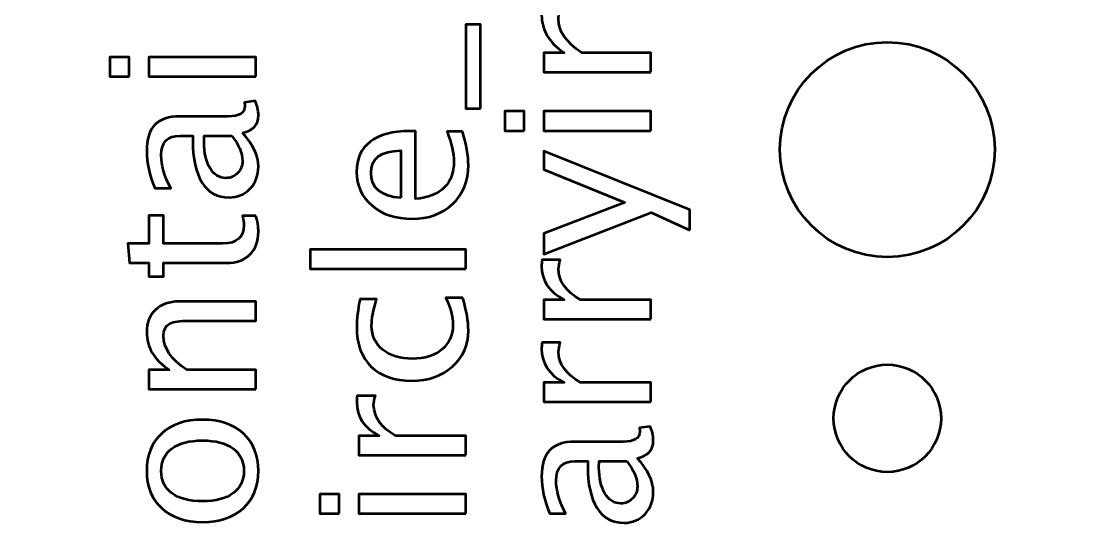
# Model space of a CAD drawing. Header units: centimetres. Extents: x -42.5 to 44.4, y -43.5 to 43.2.
# Drawn here: x -24.17 to -21.207, y -33.319 to -31.892 of the extents above; entities that cross this region are included whole.
import ezdxf

# ---------------------------------------------------------------- set-up
doc = ezdxf.new("R2010")
doc.units = ezdxf.units.CM
doc.header["$MEASUREMENT"] = 0
doc.layers.add('Layer 1', color=7, linetype='Continuous')

msp = doc.modelspace()

# ---------------------------------------------------------------- linework, layer by layer
at = {"layer": 'Layer 1', "lineweight": 53}
for points, knots in [([(-41.95, -42.95), (-41.95, -42.95), (-41.95, -14.05), (-41.95, -14.05), (-41.95, -14.05), (-41.95, -13.77386), (-41.72614, -13.55), (-41.45, -13.55), (-41.45, -13.55), (-41.45, -13.55), (-21.55, -13.55), (-21.55, -13.55), (-21.55, -13.55), (-21.27386, -13.55), (-21.05, -13.77386), (-21.05, -14.05), (-21.05, -14.05), (-21.05, -14.05), (-21.05, -42.95), (-21.05, -42.95), (-21.05, -42.95), (-21.05, -43.22614), (-21.27386, -43.45), (-21.55, -43.45), (-21.55, -43.45), (-21.55, -43.45), (-41.45, -43.45), (-41.45, -43.45), (-41.45, -43.45), (-41.72614, -43.45), (-41.95, -43.22614), (-41.95, -42.95)], [0, 0, 0, 0, 0.1111111, 0.1111111, 0.1111111, 0.1111111, 0.2222222, 0.2222222, 0.2222222, 0.2222222, 0.3333333, 0.3333333, 0.3333333, 0.3333333, 0.4444444, 0.4444444, 0.4444444, 0.4444444, 0.5555556, 0.5555556, 0.5555556, 0.5555556, 0.6666667, 0.6666667, 0.6666667, 0.6666667, 0.7777778, 0.7777778, 0.7777778, 0.7777778, 1, 1, 1, 1]), ([(-22.05, -32.25), (-22.05, -32.41569), (-21.91569, -32.55), (-21.75, -32.55), (-21.75, -32.55), (-21.58431, -32.55), (-21.45, -32.41569), (-21.45, -32.25), (-21.45, -32.25), (-21.45, -32.08431), (-21.58431, -31.95), (-21.75, -31.95), (-21.75, -31.95), (-21.91569, -31.95), (-22.05, -32.08431), (-22.05, -32.25)], [0, 0, 0, 0, 0.2, 0.2, 0.2, 0.2, 0.4, 0.4, 0.4, 0.4, 0.6, 0.6, 0.6, 0.6, 1, 1, 1, 1]), ([(-21.9, -33), (-21.9, -33.08284), (-21.83284, -33.15), (-21.75, -33.15), (-21.75, -33.15), (-21.66716, -33.15), (-21.6, -33.08284), (-21.6, -33), (-21.6, -33), (-21.6, -32.91716), (-21.66716, -32.85), (-21.75, -32.85), (-21.75, -32.85), (-21.83284, -32.85), (-21.9, -32.91716), (-21.9, -33)], [0, 0, 0, 0, 0.2, 0.2, 0.2, 0.2, 0.4, 0.4, 0.4, 0.4, 0.6, 0.6, 0.6, 0.6, 1, 1, 1, 1])]:
    msp.add_open_spline(points, degree=3, knots=knots, dxfattribs=at)
at = {"layer": 'Layer 1', "color": 5, "lineweight": 53}
for points, knots in [([(-22.41048, -32.0341), (-22.41048, -32.0341), (-22.70963, -32.0341), (-22.70963, -32.0341), (-22.70963, -32.0341), (-22.70963, -32.0341), (-22.70963, -31.97992), (-22.70963, -31.97992), (-22.70963, -31.97992), (-22.70963, -31.97992), (-22.6531, -31.97992), (-22.6531, -31.97992), (-22.6531, -31.97992), (-22.69496, -31.95123), (-22.71584, -31.91604), (-22.71584, -31.87446), (-22.71584, -31.87446), (-22.71584, -31.84831), (-22.70766, -31.82752), (-22.69119, -31.81218), (-22.69119, -31.81218), (-22.67483, -31.79685), (-22.65272, -31.78914), (-22.62506, -31.78914), (-22.62506, -31.78914), (-22.62506, -31.78914), (-22.41048, -31.78914), (-22.41048, -31.78914), (-22.41048, -31.78914), (-22.41048, -31.78914), (-22.41048, -31.84332), (-22.41048, -31.84332), (-22.41048, -31.84332), (-22.41048, -31.84332), (-22.60738, -31.84332), (-22.60738, -31.84332), (-22.60738, -31.84332), (-22.62958, -31.84332), (-22.64538, -31.84662), (-22.65479, -31.85311), (-22.65479, -31.85311), (-22.66429, -31.85969), (-22.66899, -31.87051), (-22.66899, -31.88566), (-22.66899, -31.88566), (-22.66899, -31.91896), (-22.64726, -31.95038), (-22.6038, -31.97992), (-22.6038, -31.97992), (-22.6038, -31.97992), (-22.41048, -31.97992), (-22.41048, -31.97992), (-22.41048, -31.97992), (-22.41048, -31.97992), (-22.41048, -32.0341), (-22.41048, -32.0341)], [0, 0, 0, 0, 0.0666667, 0.0666667, 0.0666667, 0.0666667, 0.1333333, 0.1333333, 0.1333333, 0.1333333, 0.2, 0.2, 0.2, 0.2, 0.2666667, 0.2666667, 0.2666667, 0.2666667, 0.3333333, 0.3333333, 0.3333333, 0.3333333, 0.4, 0.4, 0.4, 0.4, 0.4666667, 0.4666667, 0.4666667, 0.4666667, 0.5333333, 0.5333333, 0.5333333, 0.5333333, 0.6, 0.6, 0.6, 0.6, 0.6666667, 0.6666667, 0.6666667, 0.6666667, 0.7333333, 0.7333333, 0.7333333, 0.7333333, 0.8, 0.8, 0.8, 0.8, 0.8666667, 0.8666667, 0.8666667, 0.8666667, 1, 1, 1, 1]), ([(-22.88644, -32.13541), (-22.88644, -32.13541), (-22.92708, -32.13541), (-22.92708, -32.13541), (-22.92708, -32.13541), (-22.92708, -32.13541), (-22.92708, -31.90061), (-22.92708, -31.90061), (-22.92708, -31.90061), (-22.92708, -31.90061), (-22.88644, -31.90061), (-22.88644, -31.90061), (-22.88644, -31.90061), (-22.88644, -31.90061), (-22.88644, -32.13541), (-22.88644, -32.13541)], [0, 0, 0, 0, 0.2, 0.2, 0.2, 0.2, 0.4, 0.4, 0.4, 0.4, 0.6, 0.6, 0.6, 0.6, 1, 1, 1, 1]), ([(-23.86773, -32.04586), (-23.86773, -32.04586), (-23.92192, -32.04586), (-23.92192, -32.04586), (-23.92192, -32.04586), (-23.92192, -32.04586), (-23.92192, -31.99168), (-23.92192, -31.99168), (-23.92192, -31.99168), (-23.92192, -31.99168), (-23.86773, -31.99168), (-23.86773, -31.99168), (-23.86773, -31.99168), (-23.86773, -31.99168), (-23.86773, -32.04586), (-23.86773, -32.04586)], [0, 0, 0, 0, 0.2, 0.2, 0.2, 0.2, 0.4, 0.4, 0.4, 0.4, 0.6, 0.6, 0.6, 0.6, 1, 1, 1, 1]), ([(-23.51383, -32.04586), (-23.51383, -32.04586), (-23.81298, -32.04586), (-23.81298, -32.04586), (-23.81298, -32.04586), (-23.81298, -32.04586), (-23.81298, -31.99168), (-23.81298, -31.99168), (-23.81298, -31.99168), (-23.81298, -31.99168), (-23.51383, -31.99168), (-23.51383, -31.99168), (-23.51383, -31.99168), (-23.51383, -31.99168), (-23.51383, -32.04586), (-23.51383, -32.04586)], [0, 0, 0, 0, 0.2, 0.2, 0.2, 0.2, 0.4, 0.4, 0.4, 0.4, 0.6, 0.6, 0.6, 0.6, 1, 1, 1, 1]), ([(-23.55193, -32.20334), (-23.52201, -32.23589), (-23.50706, -32.26721), (-23.50706, -32.29732), (-23.50706, -32.29732), (-23.50706, -32.32206), (-23.51477, -32.34266), (-23.53029, -32.35893), (-23.53029, -32.35893), (-23.54581, -32.3753), (-23.56538, -32.38349), (-23.58899, -32.38349), (-23.58899, -32.38349), (-23.62164, -32.38349), (-23.64676, -32.36975), (-23.66425, -32.34228), (-23.66425, -32.34228), (-23.68175, -32.31481), (-23.6905, -32.2754), (-23.6905, -32.22403), (-23.6905, -32.22403), (-23.6905, -32.22403), (-23.6905, -32.21133), (-23.6905, -32.21133), (-23.6905, -32.21133), (-23.6905, -32.21133), (-23.72653, -32.21133), (-23.72653, -32.21133), (-23.72653, -32.21133), (-23.76124, -32.21133), (-23.77855, -32.2294), (-23.77855, -32.26561), (-23.77855, -32.26561), (-23.77855, -32.29365), (-23.76971, -32.32432), (-23.75202, -32.35752), (-23.75202, -32.35752), (-23.75202, -32.35752), (-23.79661, -32.35752), (-23.79661, -32.35752), (-23.79661, -32.35752), (-23.81167, -32.32102), (-23.81919, -32.28659), (-23.81919, -32.25433), (-23.81919, -32.25433), (-23.81919, -32.22112), (-23.81167, -32.19656), (-23.79652, -32.18085), (-23.79652, -32.18085), (-23.78137, -32.16505), (-23.75804, -32.15715), (-23.72653, -32.15715), (-23.72653, -32.15715), (-23.72653, -32.15715), (-23.59135, -32.15715), (-23.59135, -32.15715), (-23.59135, -32.15715), (-23.5604, -32.15715), (-23.54487, -32.14765), (-23.54487, -32.12855), (-23.54487, -32.12855), (-23.54487, -32.1262), (-23.54525, -32.12272), (-23.546, -32.11811), (-23.546, -32.11811), (-23.546, -32.11811), (-23.5159, -32.11425), (-23.5159, -32.11425), (-23.5159, -32.11425), (-23.50997, -32.12657), (-23.50706, -32.14012), (-23.50706, -32.15498), (-23.50706, -32.15498), (-23.50706, -32.18029), (-23.52201, -32.19638), (-23.55193, -32.20334)], [0, 0, 0, 0, 0.05, 0.05, 0.05, 0.05, 0.1, 0.1, 0.1, 0.1, 0.15, 0.15, 0.15, 0.15, 0.2, 0.2, 0.2, 0.2, 0.25, 0.25, 0.25, 0.25, 0.3, 0.3, 0.3, 0.3, 0.35, 0.35, 0.35, 0.35, 0.4, 0.4, 0.4, 0.4, 0.45, 0.45, 0.45, 0.45, 0.5, 0.5, 0.5, 0.5, 0.55, 0.55, 0.55, 0.55, 0.6, 0.6, 0.6, 0.6, 0.65, 0.65, 0.65, 0.65, 0.7, 0.7, 0.7, 0.7, 0.75, 0.75, 0.75, 0.75, 0.8, 0.8, 0.8, 0.8, 0.85, 0.85, 0.85, 0.85, 0.9, 0.9, 0.9, 0.9, 1, 1, 1, 1]), ([(-22.76438, -32.19722), (-22.76438, -32.19722), (-22.81857, -32.19722), (-22.81857, -32.19722), (-22.81857, -32.19722), (-22.81857, -32.19722), (-22.81857, -32.14304), (-22.81857, -32.14304), (-22.81857, -32.14304), (-22.81857, -32.14304), (-22.76438, -32.14304), (-22.76438, -32.14304), (-22.76438, -32.14304), (-22.76438, -32.14304), (-22.76438, -32.19722), (-22.76438, -32.19722)], [0, 0, 0, 0, 0.2, 0.2, 0.2, 0.2, 0.4, 0.4, 0.4, 0.4, 0.6, 0.6, 0.6, 0.6, 1, 1, 1, 1]), ([(-22.41048, -32.19722), (-22.41048, -32.19722), (-22.70963, -32.19722), (-22.70963, -32.19722), (-22.70963, -32.19722), (-22.70963, -32.19722), (-22.70963, -32.14304), (-22.70963, -32.14304), (-22.70963, -32.14304), (-22.70963, -32.14304), (-22.41048, -32.14304), (-22.41048, -32.14304), (-22.41048, -32.14304), (-22.41048, -32.14304), (-22.41048, -32.19722), (-22.41048, -32.19722)], [0, 0, 0, 0, 0.2, 0.2, 0.2, 0.2, 0.4, 0.4, 0.4, 0.4, 0.6, 0.6, 0.6, 0.6, 1, 1, 1, 1]), ([(-22.93668, -32.19986), (-22.92576, -32.23626), (-22.92031, -32.2674), (-22.92031, -32.29337), (-22.92031, -32.29337), (-22.92031, -32.33767), (-22.93498, -32.3737), (-22.96424, -32.40146), (-22.96424, -32.40146), (-22.9935, -32.42921), (-23.03141, -32.44313), (-23.07807, -32.44313), (-23.07807, -32.44313), (-23.12332, -32.44313), (-23.16048, -32.4309), (-23.18954, -32.40635), (-23.18954, -32.40635), (-23.21852, -32.38179), (-23.23301, -32.35037), (-23.23301, -32.31209), (-23.23301, -32.31209), (-23.23301, -32.27587), (-23.22012, -32.24783), (-23.19434, -32.22808), (-23.19434, -32.22808), (-23.16857, -32.20832), (-23.13207, -32.19845), (-23.08475, -32.19845), (-23.08475, -32.19845), (-23.08475, -32.19845), (-23.06819, -32.19873), (-23.06819, -32.19873), (-23.06819, -32.19873), (-23.06819, -32.19873), (-23.06819, -32.38782), (-23.06819, -32.38782), (-23.06819, -32.38782), (-22.99669, -32.37991), (-22.96095, -32.34501), (-22.96095, -32.28321), (-22.96095, -32.28321), (-22.96095, -32.26053), (-22.96734, -32.23278), (-22.98014, -32.19986), (-22.98014, -32.19986), (-22.98014, -32.19986), (-22.93668, -32.19986), (-22.93668, -32.19986)], [0, 0, 0, 0, 0.0769231, 0.0769231, 0.0769231, 0.0769231, 0.1538462, 0.1538462, 0.1538462, 0.1538462, 0.2307692, 0.2307692, 0.2307692, 0.2307692, 0.3076923, 0.3076923, 0.3076923, 0.3076923, 0.3846154, 0.3846154, 0.3846154, 0.3846154, 0.4615385, 0.4615385, 0.4615385, 0.4615385, 0.5384615, 0.5384615, 0.5384615, 0.5384615, 0.6153846, 0.6153846, 0.6153846, 0.6153846, 0.6923077, 0.6923077, 0.6923077, 0.6923077, 0.7692308, 0.7692308, 0.7692308, 0.7692308, 0.8461538, 0.8461538, 0.8461538, 0.8461538, 1, 1, 1, 1]), ([(-23.58147, -32.21133), (-23.58147, -32.21133), (-23.65833, -32.21133), (-23.65833, -32.21133), (-23.65833, -32.21133), (-23.65833, -32.21133), (-23.65889, -32.22874), (-23.65889, -32.22874), (-23.65889, -32.22874), (-23.65889, -32.25884), (-23.65334, -32.28311), (-23.64224, -32.30164), (-23.64224, -32.30164), (-23.63105, -32.32008), (-23.61628, -32.3293), (-23.59784, -32.3293), (-23.59784, -32.3293), (-23.58495, -32.3293), (-23.57404, -32.32469), (-23.5651, -32.31557), (-23.5651, -32.31557), (-23.55616, -32.30635), (-23.55165, -32.29515), (-23.55165, -32.28189), (-23.55165, -32.28189), (-23.55165, -32.25931), (-23.56162, -32.23579), (-23.58147, -32.21133)], [0, 0, 0, 0, 0.125, 0.125, 0.125, 0.125, 0.25, 0.25, 0.25, 0.25, 0.375, 0.375, 0.375, 0.375, 0.5, 0.5, 0.5, 0.5, 0.625, 0.625, 0.625, 0.625, 0.75, 0.75, 0.75, 0.75, 1, 1, 1, 1]), ([(-23.10883, -32.38499), (-23.10883, -32.38499), (-23.10883, -32.25291), (-23.10883, -32.25291), (-23.10883, -32.25291), (-23.16452, -32.25291), (-23.19237, -32.2737), (-23.19237, -32.31519), (-23.19237, -32.31519), (-23.19237, -32.35696), (-23.16452, -32.3802), (-23.10883, -32.38499)], [0, 0, 0, 0, 0.25, 0.25, 0.25, 0.25, 0.5, 0.5, 0.5, 0.5, 1, 1, 1, 1]), ([(-22.30154, -32.47446), (-22.30154, -32.47446), (-22.4101, -32.42592), (-22.4101, -32.42592), (-22.4101, -32.42592), (-22.4101, -32.42592), (-22.70963, -32.54181), (-22.70963, -32.54181), (-22.70963, -32.54181), (-22.70963, -32.54181), (-22.70963, -32.48368), (-22.70963, -32.48368), (-22.70963, -32.48368), (-22.70963, -32.48368), (-22.4831, -32.39751), (-22.4831, -32.39751), (-22.4831, -32.39751), (-22.4831, -32.39751), (-22.70963, -32.3056), (-22.70963, -32.3056), (-22.70963, -32.3056), (-22.70963, -32.3056), (-22.70963, -32.25451), (-22.70963, -32.25451), (-22.70963, -32.25451), (-22.70963, -32.25451), (-22.30154, -32.41801), (-22.30154, -32.41801), (-22.30154, -32.41801), (-22.30154, -32.41801), (-22.30154, -32.47446), (-22.30154, -32.47446)], [0, 0, 0, 0, 0.1111111, 0.1111111, 0.1111111, 0.1111111, 0.2222222, 0.2222222, 0.2222222, 0.2222222, 0.3333333, 0.3333333, 0.3333333, 0.3333333, 0.4444444, 0.4444444, 0.4444444, 0.4444444, 0.5555556, 0.5555556, 0.5555556, 0.5555556, 0.6666667, 0.6666667, 0.6666667, 0.6666667, 0.7777778, 0.7777778, 0.7777778, 0.7777778, 1, 1, 1, 1]), ([(-23.51392, -32.43485), (-23.50931, -32.4516), (-23.50706, -32.46618), (-23.50706, -32.4785), (-23.50706, -32.4785), (-23.50706, -32.50616), (-23.51496, -32.5277), (-23.53076, -32.54313), (-23.53076, -32.54313), (-23.54657, -32.55865), (-23.56849, -32.56637), (-23.59661, -32.56637), (-23.59661, -32.56637), (-23.59661, -32.56637), (-23.77234, -32.56637), (-23.77234, -32.56637), (-23.77234, -32.56637), (-23.77234, -32.56637), (-23.77234, -32.60381), (-23.77234, -32.60381), (-23.77234, -32.60381), (-23.77234, -32.60381), (-23.81298, -32.60381), (-23.81298, -32.60381), (-23.81298, -32.60381), (-23.81298, -32.60381), (-23.81298, -32.56637), (-23.81298, -32.56637), (-23.81298, -32.56637), (-23.81298, -32.56637), (-23.86708, -32.56637), (-23.86708, -32.56637), (-23.86708, -32.56637), (-23.86708, -32.56637), (-23.87225, -32.51218), (-23.87225, -32.51218), (-23.87225, -32.51218), (-23.87225, -32.51218), (-23.81298, -32.51218), (-23.81298, -32.51218), (-23.81298, -32.51218), (-23.81298, -32.51218), (-23.81298, -32.43372), (-23.81298, -32.43372), (-23.81298, -32.43372), (-23.81298, -32.43372), (-23.77234, -32.43372), (-23.77234, -32.43372), (-23.77234, -32.43372), (-23.77234, -32.43372), (-23.77234, -32.51218), (-23.77234, -32.51218), (-23.77234, -32.51218), (-23.77234, -32.51218), (-23.6064, -32.51218), (-23.6064, -32.51218), (-23.6064, -32.51218), (-23.56726, -32.51218), (-23.5477, -32.49515), (-23.5477, -32.46119), (-23.5477, -32.46119), (-23.5477, -32.45395), (-23.54892, -32.4452), (-23.55127, -32.43485), (-23.55127, -32.43485), (-23.55127, -32.43485), (-23.51392, -32.43485), (-23.51392, -32.43485)], [0, 0, 0, 0, 0.0555556, 0.0555556, 0.0555556, 0.0555556, 0.1111111, 0.1111111, 0.1111111, 0.1111111, 0.1666667, 0.1666667, 0.1666667, 0.1666667, 0.2222222, 0.2222222, 0.2222222, 0.2222222, 0.2777778, 0.2777778, 0.2777778, 0.2777778, 0.3333333, 0.3333333, 0.3333333, 0.3333333, 0.3888889, 0.3888889, 0.3888889, 0.3888889, 0.4444444, 0.4444444, 0.4444444, 0.4444444, 0.5, 0.5, 0.5, 0.5, 0.5555556, 0.5555556, 0.5555556, 0.5555556, 0.6111111, 0.6111111, 0.6111111, 0.6111111, 0.6666667, 0.6666667, 0.6666667, 0.6666667, 0.7222222, 0.7222222, 0.7222222, 0.7222222, 0.7777778, 0.7777778, 0.7777778, 0.7777778, 0.8333333, 0.8333333, 0.8333333, 0.8333333, 0.8888889, 0.8888889, 0.8888889, 0.8888889, 1, 1, 1, 1]), ([(-22.92708, -32.58254), (-22.92708, -32.58254), (-23.36226, -32.58254), (-23.36226, -32.58254), (-23.36226, -32.58254), (-23.36226, -32.58254), (-23.36226, -32.52836), (-23.36226, -32.52836), (-23.36226, -32.52836), (-23.36226, -32.52836), (-22.92708, -32.52836), (-22.92708, -32.52836), (-22.92708, -32.52836), (-22.92708, -32.52836), (-22.92708, -32.58254), (-22.92708, -32.58254)], [0, 0, 0, 0, 0.2, 0.2, 0.2, 0.2, 0.4, 0.4, 0.4, 0.4, 0.6, 0.6, 0.6, 0.6, 1, 1, 1, 1]), ([(-22.41048, -32.72309), (-22.41048, -32.72309), (-22.70963, -32.72309), (-22.70963, -32.72309), (-22.70963, -32.72309), (-22.70963, -32.72309), (-22.70963, -32.66891), (-22.70963, -32.66891), (-22.70963, -32.66891), (-22.70963, -32.66891), (-22.6531, -32.66891), (-22.6531, -32.66891), (-22.6531, -32.66891), (-22.69496, -32.64736), (-22.71584, -32.61613), (-22.71584, -32.57512), (-22.71584, -32.57512), (-22.71584, -32.56957), (-22.71537, -32.56373), (-22.71443, -32.55771), (-22.71443, -32.55771), (-22.71443, -32.55771), (-22.66373, -32.55771), (-22.66373, -32.55771), (-22.66373, -32.55771), (-22.66683, -32.56712), (-22.66843, -32.5754), (-22.66843, -32.58255), (-22.66843, -32.58255), (-22.66843, -32.61698), (-22.64811, -32.64577), (-22.60738, -32.66891), (-22.60738, -32.66891), (-22.60738, -32.66891), (-22.41048, -32.66891), (-22.41048, -32.66891), (-22.41048, -32.66891), (-22.41048, -32.66891), (-22.41048, -32.72309), (-22.41048, -32.72309)], [0, 0, 0, 0, 0.0909091, 0.0909091, 0.0909091, 0.0909091, 0.1818182, 0.1818182, 0.1818182, 0.1818182, 0.2727273, 0.2727273, 0.2727273, 0.2727273, 0.3636364, 0.3636364, 0.3636364, 0.3636364, 0.4545455, 0.4545455, 0.4545455, 0.4545455, 0.5454545, 0.5454545, 0.5454545, 0.5454545, 0.6363636, 0.6363636, 0.6363636, 0.6363636, 0.7272727, 0.7272727, 0.7272727, 0.7272727, 0.8181818, 0.8181818, 0.8181818, 0.8181818, 1, 1, 1, 1]), ([(-23.51383, -32.91895), (-23.51383, -32.91895), (-23.81298, -32.91895), (-23.81298, -32.91895), (-23.81298, -32.91895), (-23.81298, -32.91895), (-23.81298, -32.86477), (-23.81298, -32.86477), (-23.81298, -32.86477), (-23.81298, -32.86477), (-23.75645, -32.86477), (-23.75645, -32.86477), (-23.75645, -32.86477), (-23.79831, -32.83608), (-23.81919, -32.80089), (-23.81919, -32.75931), (-23.81919, -32.75931), (-23.81919, -32.73316), (-23.81101, -32.71237), (-23.79454, -32.69703), (-23.79454, -32.69703), (-23.77818, -32.6817), (-23.75607, -32.67399), (-23.72841, -32.67399), (-23.72841, -32.67399), (-23.72841, -32.67399), (-23.51383, -32.67399), (-23.51383, -32.67399), (-23.51383, -32.67399), (-23.51383, -32.67399), (-23.51383, -32.72817), (-23.51383, -32.72817), (-23.51383, -32.72817), (-23.51383, -32.72817), (-23.71073, -32.72817), (-23.71073, -32.72817), (-23.71073, -32.72817), (-23.73293, -32.72817), (-23.74873, -32.73147), (-23.75814, -32.73796), (-23.75814, -32.73796), (-23.76764, -32.74454), (-23.77234, -32.75536), (-23.77234, -32.77051), (-23.77234, -32.77051), (-23.77234, -32.80381), (-23.75061, -32.83523), (-23.70715, -32.86477), (-23.70715, -32.86477), (-23.70715, -32.86477), (-23.51383, -32.86477), (-23.51383, -32.86477), (-23.51383, -32.86477), (-23.51383, -32.86477), (-23.51383, -32.91895), (-23.51383, -32.91895)], [0, 0, 0, 0, 0.0666667, 0.0666667, 0.0666667, 0.0666667, 0.1333333, 0.1333333, 0.1333333, 0.1333333, 0.2, 0.2, 0.2, 0.2, 0.2666667, 0.2666667, 0.2666667, 0.2666667, 0.3333333, 0.3333333, 0.3333333, 0.3333333, 0.4, 0.4, 0.4, 0.4, 0.4666667, 0.4666667, 0.4666667, 0.4666667, 0.5333333, 0.5333333, 0.5333333, 0.5333333, 0.6, 0.6, 0.6, 0.6, 0.6666667, 0.6666667, 0.6666667, 0.6666667, 0.7333333, 0.7333333, 0.7333333, 0.7333333, 0.8, 0.8, 0.8, 0.8, 0.8666667, 0.8666667, 0.8666667, 0.8666667, 1, 1, 1, 1]), ([(-22.93611, -32.66392), (-22.92557, -32.69901), (-22.92031, -32.7293), (-22.92031, -32.75479), (-22.92031, -32.75479), (-22.92031, -32.79525), (-22.93526, -32.82874), (-22.96509, -32.85536), (-22.96509, -32.85536), (-22.995, -32.88198), (-23.03272, -32.89534), (-23.07816, -32.89534), (-23.07816, -32.89534), (-23.1267, -32.89534), (-23.16462, -32.88217), (-23.19171, -32.85583), (-23.19171, -32.85583), (-23.2189, -32.82949), (-23.23244, -32.79271), (-23.23244, -32.74548), (-23.23244, -32.74548), (-23.23244, -32.72225), (-23.22924, -32.69609), (-23.22285, -32.66731), (-23.22285, -32.66731), (-23.22285, -32.66731), (-23.17713, -32.66731), (-23.17713, -32.66731), (-23.17713, -32.66731), (-23.18616, -32.69788), (-23.19067, -32.72281), (-23.19067, -32.742), (-23.19067, -32.742), (-23.19067, -32.76985), (-23.18023, -32.79214), (-23.15944, -32.80879), (-23.15944, -32.80879), (-23.13865, -32.82544), (-23.1109, -32.83382), (-23.07628, -32.83382), (-23.07628, -32.83382), (-23.0427, -32.83382), (-23.0156, -32.82516), (-22.99481, -32.80795), (-22.99481, -32.80795), (-22.97412, -32.79073), (-22.96377, -32.76825), (-22.96377, -32.74031), (-22.96377, -32.74031), (-22.96377, -32.71557), (-22.97017, -32.69017), (-22.98296, -32.66392), (-22.98296, -32.66392), (-22.98296, -32.66392), (-22.93611, -32.66392), (-22.93611, -32.66392)], [0, 0, 0, 0, 0.0666667, 0.0666667, 0.0666667, 0.0666667, 0.1333333, 0.1333333, 0.1333333, 0.1333333, 0.2, 0.2, 0.2, 0.2, 0.2666667, 0.2666667, 0.2666667, 0.2666667, 0.3333333, 0.3333333, 0.3333333, 0.3333333, 0.4, 0.4, 0.4, 0.4, 0.4666667, 0.4666667, 0.4666667, 0.4666667, 0.5333333, 0.5333333, 0.5333333, 0.5333333, 0.6, 0.6, 0.6, 0.6, 0.6666667, 0.6666667, 0.6666667, 0.6666667, 0.7333333, 0.7333333, 0.7333333, 0.7333333, 0.8, 0.8, 0.8, 0.8, 0.8666667, 0.8666667, 0.8666667, 0.8666667, 1, 1, 1, 1]), ([(-22.41048, -32.95404), (-22.41048, -32.95404), (-22.70963, -32.95404), (-22.70963, -32.95404), (-22.70963, -32.95404), (-22.70963, -32.95404), (-22.70963, -32.89986), (-22.70963, -32.89986), (-22.70963, -32.89986), (-22.70963, -32.89986), (-22.6531, -32.89986), (-22.6531, -32.89986), (-22.6531, -32.89986), (-22.69496, -32.87831), (-22.71584, -32.84708), (-22.71584, -32.80607), (-22.71584, -32.80607), (-22.71584, -32.80052), (-22.71537, -32.79468), (-22.71443, -32.78866), (-22.71443, -32.78866), (-22.71443, -32.78866), (-22.66373, -32.78866), (-22.66373, -32.78866), (-22.66373, -32.78866), (-22.66683, -32.79807), (-22.66843, -32.80635), (-22.66843, -32.8135), (-22.66843, -32.8135), (-22.66843, -32.84793), (-22.64811, -32.87672), (-22.60738, -32.89986), (-22.60738, -32.89986), (-22.60738, -32.89986), (-22.41048, -32.89986), (-22.41048, -32.89986), (-22.41048, -32.89986), (-22.41048, -32.89986), (-22.41048, -32.95404), (-22.41048, -32.95404)], [0, 0, 0, 0, 0.0909091, 0.0909091, 0.0909091, 0.0909091, 0.1818182, 0.1818182, 0.1818182, 0.1818182, 0.2727273, 0.2727273, 0.2727273, 0.2727273, 0.3636364, 0.3636364, 0.3636364, 0.3636364, 0.4545455, 0.4545455, 0.4545455, 0.4545455, 0.5454545, 0.5454545, 0.5454545, 0.5454545, 0.6363636, 0.6363636, 0.6363636, 0.6363636, 0.7272727, 0.7272727, 0.7272727, 0.7272727, 0.8181818, 0.8181818, 0.8181818, 0.8181818, 1, 1, 1, 1]), ([(-22.92708, -33.10258), (-22.92708, -33.10258), (-23.22623, -33.10258), (-23.22623, -33.10258), (-23.22623, -33.10258), (-23.22623, -33.10258), (-23.22623, -33.0484), (-23.22623, -33.0484), (-23.22623, -33.0484), (-23.22623, -33.0484), (-23.1697, -33.0484), (-23.1697, -33.0484), (-23.1697, -33.0484), (-23.21156, -33.02685), (-23.23244, -32.99562), (-23.23244, -32.95461), (-23.23244, -32.95461), (-23.23244, -32.94906), (-23.23197, -32.94322), (-23.23103, -32.9372), (-23.23103, -32.9372), (-23.23103, -32.9372), (-23.18033, -32.9372), (-23.18033, -32.9372), (-23.18033, -32.9372), (-23.18343, -32.94661), (-23.18503, -32.95489), (-23.18503, -32.96204), (-23.18503, -32.96204), (-23.18503, -32.99647), (-23.16471, -33.02526), (-23.12398, -33.0484), (-23.12398, -33.0484), (-23.12398, -33.0484), (-22.92708, -33.0484), (-22.92708, -33.0484), (-22.92708, -33.0484), (-22.92708, -33.0484), (-22.92708, -33.10258), (-22.92708, -33.10258)], [0, 0, 0, 0, 0.0909091, 0.0909091, 0.0909091, 0.0909091, 0.1818182, 0.1818182, 0.1818182, 0.1818182, 0.2727273, 0.2727273, 0.2727273, 0.2727273, 0.3636364, 0.3636364, 0.3636364, 0.3636364, 0.4545455, 0.4545455, 0.4545455, 0.4545455, 0.5454545, 0.5454545, 0.5454545, 0.5454545, 0.6363636, 0.6363636, 0.6363636, 0.6363636, 0.7272727, 0.7272727, 0.7272727, 0.7272727, 0.8181818, 0.8181818, 0.8181818, 0.8181818, 1, 1, 1, 1]), ([(-23.50706, -33.14661), (-23.50706, -33.19054), (-23.52107, -33.22535), (-23.54911, -33.25093), (-23.54911, -33.25093), (-23.57714, -33.27662), (-23.61524, -33.28941), (-23.66331, -33.28941), (-23.66331, -33.28941), (-23.71129, -33.28941), (-23.7493, -33.27662), (-23.77724, -33.25093), (-23.77724, -33.25093), (-23.80518, -33.22535), (-23.81919, -33.19054), (-23.81919, -33.14661), (-23.81919, -33.14661), (-23.81919, -33.10267), (-23.80518, -33.06787), (-23.77724, -33.04228), (-23.77724, -33.04228), (-23.7493, -33.0166), (-23.71129, -33.0038), (-23.66331, -33.0038), (-23.66331, -33.0038), (-23.61524, -33.0038), (-23.57714, -33.0166), (-23.54911, -33.04228), (-23.54911, -33.04228), (-23.52107, -33.06787), (-23.50706, -33.10267), (-23.50706, -33.14661)], [0, 0, 0, 0, 0.1111111, 0.1111111, 0.1111111, 0.1111111, 0.2222222, 0.2222222, 0.2222222, 0.2222222, 0.3333333, 0.3333333, 0.3333333, 0.3333333, 0.4444444, 0.4444444, 0.4444444, 0.4444444, 0.5555556, 0.5555556, 0.5555556, 0.5555556, 0.6666667, 0.6666667, 0.6666667, 0.6666667, 0.7777778, 0.7777778, 0.7777778, 0.7777778, 1, 1, 1, 1]), ([(-22.44858, -33.11152), (-22.41866, -33.14407), (-22.40371, -33.17539), (-22.40371, -33.2055), (-22.40371, -33.2055), (-22.40371, -33.23024), (-22.41142, -33.25084), (-22.42694, -33.26711), (-22.42694, -33.26711), (-22.44246, -33.28348), (-22.46203, -33.29167), (-22.48564, -33.29167), (-22.48564, -33.29167), (-22.51829, -33.29167), (-22.54341, -33.27793), (-22.5609, -33.25046), (-22.5609, -33.25046), (-22.5784, -33.22299), (-22.58715, -33.18358), (-22.58715, -33.13221), (-22.58715, -33.13221), (-22.58715, -33.13221), (-22.58715, -33.11951), (-22.58715, -33.11951), (-22.58715, -33.11951), (-22.58715, -33.11951), (-22.62318, -33.11951), (-22.62318, -33.11951), (-22.62318, -33.11951), (-22.65789, -33.11951), (-22.6752, -33.13758), (-22.6752, -33.17379), (-22.6752, -33.17379), (-22.6752, -33.20183), (-22.66636, -33.2325), (-22.64867, -33.2657), (-22.64867, -33.2657), (-22.64867, -33.2657), (-22.69326, -33.2657), (-22.69326, -33.2657), (-22.69326, -33.2657), (-22.70832, -33.2292), (-22.71584, -33.19477), (-22.71584, -33.16251), (-22.71584, -33.16251), (-22.71584, -33.1293), (-22.70832, -33.10474), (-22.69317, -33.08903), (-22.69317, -33.08903), (-22.67802, -33.07323), (-22.65469, -33.06533), (-22.62318, -33.06533), (-22.62318, -33.06533), (-22.62318, -33.06533), (-22.488, -33.06533), (-22.488, -33.06533), (-22.488, -33.06533), (-22.45705, -33.06533), (-22.44152, -33.05583), (-22.44152, -33.03673), (-22.44152, -33.03673), (-22.44152, -33.03438), (-22.4419, -33.0309), (-22.44265, -33.02629), (-22.44265, -33.02629), (-22.44265, -33.02629), (-22.41255, -33.02243), (-22.41255, -33.02243), (-22.41255, -33.02243), (-22.40662, -33.03475), (-22.40371, -33.0483), (-22.40371, -33.06316), (-22.40371, -33.06316), (-22.40371, -33.08847), (-22.41866, -33.10456), (-22.44858, -33.11152)], [0, 0, 0, 0, 0.05, 0.05, 0.05, 0.05, 0.1, 0.1, 0.1, 0.1, 0.15, 0.15, 0.15, 0.15, 0.2, 0.2, 0.2, 0.2, 0.25, 0.25, 0.25, 0.25, 0.3, 0.3, 0.3, 0.3, 0.35, 0.35, 0.35, 0.35, 0.4, 0.4, 0.4, 0.4, 0.45, 0.45, 0.45, 0.45, 0.5, 0.5, 0.5, 0.5, 0.55, 0.55, 0.55, 0.55, 0.6, 0.6, 0.6, 0.6, 0.65, 0.65, 0.65, 0.65, 0.7, 0.7, 0.7, 0.7, 0.75, 0.75, 0.75, 0.75, 0.8, 0.8, 0.8, 0.8, 0.85, 0.85, 0.85, 0.85, 0.9, 0.9, 0.9, 0.9, 1, 1, 1, 1]), ([(-23.5477, -33.1467), (-23.5477, -33.11989), (-23.55776, -33.09901), (-23.57799, -33.08414), (-23.57799, -33.08414), (-23.59812, -33.06937), (-23.62662, -33.06194), (-23.66331, -33.06194), (-23.66331, -33.06194), (-23.69991, -33.06194), (-23.72832, -33.06937), (-23.74845, -33.08414), (-23.74845, -33.08414), (-23.76849, -33.09901), (-23.77855, -33.11989), (-23.77855, -33.1467), (-23.77855, -33.1467), (-23.77855, -33.17361), (-23.76849, -33.19449), (-23.74845, -33.20917), (-23.74845, -33.20917), (-23.72832, -33.22394), (-23.69991, -33.23127), (-23.66331, -33.23127), (-23.66331, -33.23127), (-23.62662, -33.23127), (-23.59812, -33.22394), (-23.57799, -33.20917), (-23.57799, -33.20917), (-23.55776, -33.19449), (-23.5477, -33.17361), (-23.5477, -33.1467)], [0, 0, 0, 0, 0.1111111, 0.1111111, 0.1111111, 0.1111111, 0.2222222, 0.2222222, 0.2222222, 0.2222222, 0.3333333, 0.3333333, 0.3333333, 0.3333333, 0.4444444, 0.4444444, 0.4444444, 0.4444444, 0.5555556, 0.5555556, 0.5555556, 0.5555556, 0.6666667, 0.6666667, 0.6666667, 0.6666667, 0.7777778, 0.7777778, 0.7777778, 0.7777778, 1, 1, 1, 1]), ([(-22.47812, -33.11951), (-22.47812, -33.11951), (-22.55498, -33.11951), (-22.55498, -33.11951), (-22.55498, -33.11951), (-22.55498, -33.11951), (-22.55554, -33.13692), (-22.55554, -33.13692), (-22.55554, -33.13692), (-22.55554, -33.16702), (-22.54999, -33.19129), (-22.53889, -33.20982), (-22.53889, -33.20982), (-22.5277, -33.22826), (-22.51293, -33.23748), (-22.49449, -33.23748), (-22.49449, -33.23748), (-22.4816, -33.23748), (-22.47069, -33.23287), (-22.46175, -33.22375), (-22.46175, -33.22375), (-22.45281, -33.21453), (-22.4483, -33.20333), (-22.4483, -33.19007), (-22.4483, -33.19007), (-22.4483, -33.16749), (-22.45827, -33.14397), (-22.47812, -33.11951)], [0, 0, 0, 0, 0.125, 0.125, 0.125, 0.125, 0.25, 0.25, 0.25, 0.25, 0.375, 0.375, 0.375, 0.375, 0.5, 0.5, 0.5, 0.5, 0.625, 0.625, 0.625, 0.625, 0.75, 0.75, 0.75, 0.75, 1, 1, 1, 1]), ([(-23.28098, -33.2657), (-23.28098, -33.2657), (-23.33517, -33.2657), (-23.33517, -33.2657), (-23.33517, -33.2657), (-23.33517, -33.2657), (-23.33517, -33.21152), (-23.33517, -33.21152), (-23.33517, -33.21152), (-23.33517, -33.21152), (-23.28098, -33.21152), (-23.28098, -33.21152), (-23.28098, -33.21152), (-23.28098, -33.21152), (-23.28098, -33.2657), (-23.28098, -33.2657)], [0, 0, 0, 0, 0.2, 0.2, 0.2, 0.2, 0.4, 0.4, 0.4, 0.4, 0.6, 0.6, 0.6, 0.6, 1, 1, 1, 1]), ([(-22.92708, -33.2657), (-22.92708, -33.2657), (-23.22623, -33.2657), (-23.22623, -33.2657), (-23.22623, -33.2657), (-23.22623, -33.2657), (-23.22623, -33.21152), (-23.22623, -33.21152), (-23.22623, -33.21152), (-23.22623, -33.21152), (-22.92708, -33.21152), (-22.92708, -33.21152), (-22.92708, -33.21152), (-22.92708, -33.21152), (-22.92708, -33.2657), (-22.92708, -33.2657)], [0, 0, 0, 0, 0.2, 0.2, 0.2, 0.2, 0.4, 0.4, 0.4, 0.4, 0.6, 0.6, 0.6, 0.6, 1, 1, 1, 1])]:
    msp.add_open_spline(points, degree=3, knots=knots, dxfattribs=at)

doc.saveas('drawing.dxf')
